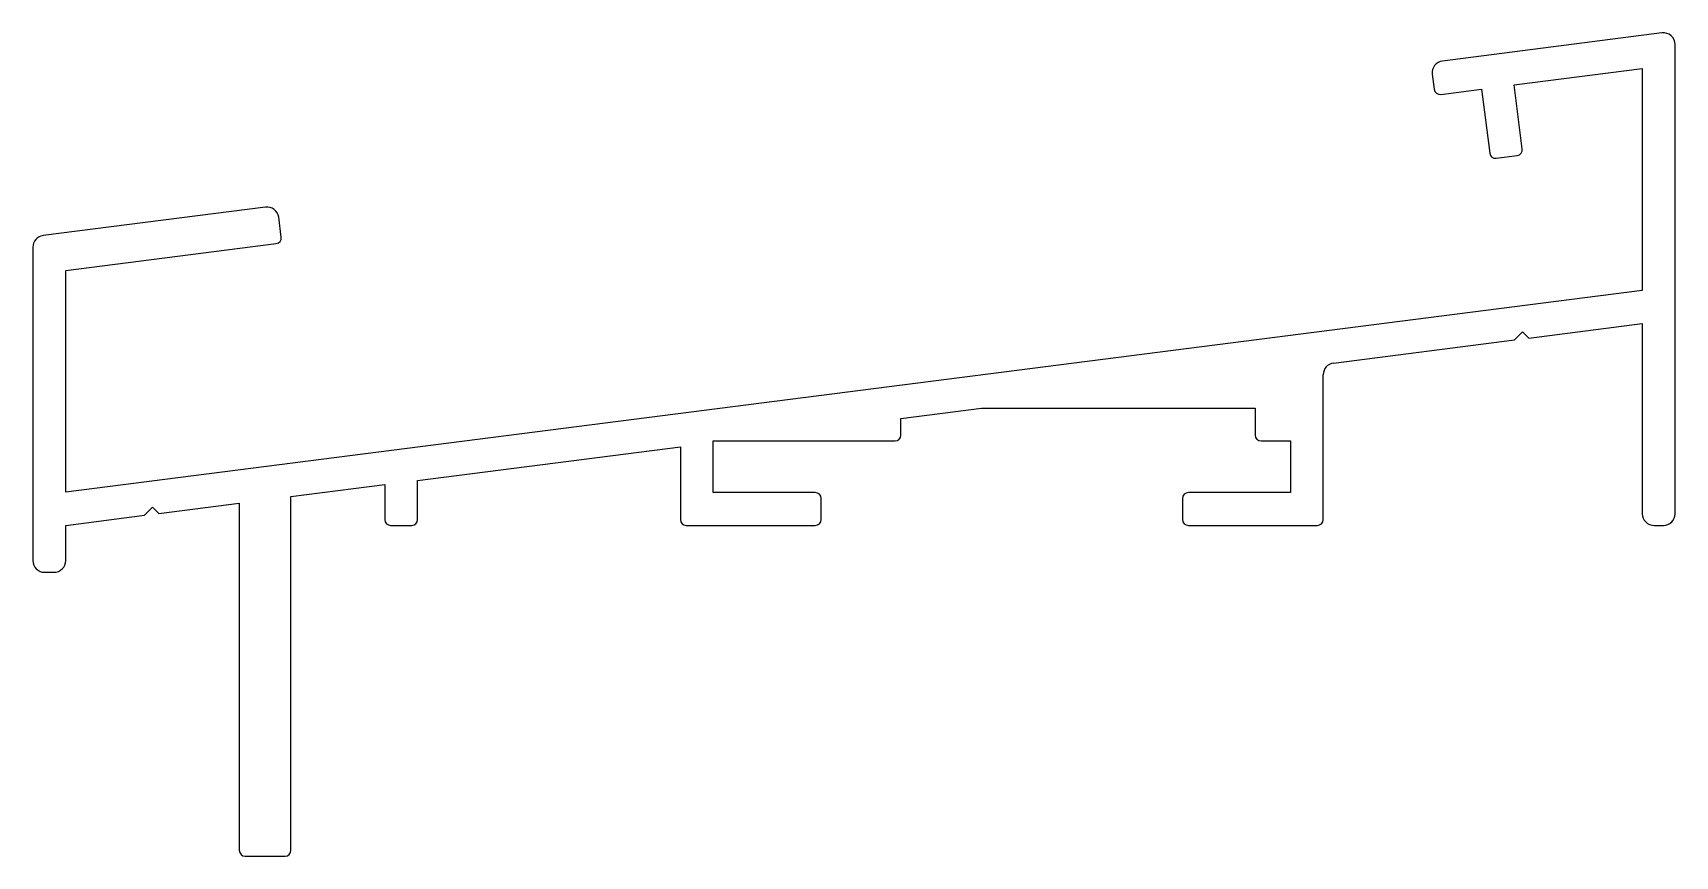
# Model space of a CAD drawing. Extents: x 761.8 to 831.8, y 1917.8 to 1952.9.
import ezdxf

# ---------------------------------------------------------------- set-up
doc = ezdxf.new("R2010")
doc.units = 0
doc.layers.get('0').update_dxf_attribs({"linetype": 'CONTINUOUS'})

msp = doc.modelspace()

# ---------------------------------------------------------------- linework, layer by layer
for p, q in [((831.245, 1952.945), (821.89, 1951.746)), ((831.809, 1932.449), (831.809, 1952.449)), ((821.457, 1951.187), (821.54, 1950.542)), ((824.944, 1950.726), (830.409, 1951.426)), ((830.409, 1951.426), (830.409, 1941.969)), ((821.82, 1950.326), (823.555, 1950.548)), ((823.555, 1950.548), (823.905, 1947.82)), ((825.294, 1947.998), (824.944, 1950.726)), ((824.185, 1947.604), (825.077, 1947.718)), ((771.728, 1945.519), (762.245, 1944.305)), ((772.395, 1944.244), (772.287, 1945.087)), ((763.209, 1942.815), (772.179, 1943.964)), ((761.809, 1943.809), (761.809, 1930.449)), ((763.209, 1933.36), (763.209, 1942.815)), ((830.409, 1941.969), (763.209, 1933.36)), ((825.577, 1939.938), (830.409, 1940.557)), ((830.409, 1940.557), (830.409, 1932.449)), ((817.245, 1938.871), (824.961, 1939.859)), ((824.961, 1939.859), (825.309, 1940.207)), ((825.309, 1940.207), (825.577, 1939.938)), ((816.809, 1932.199), (816.809, 1938.375)), ((798.809, 1936.509), (802.24, 1936.949)), ((802.24, 1936.949), (813.909, 1936.949)), ((813.909, 1936.949), (813.909, 1935.799)), ((798.809, 1935.799), (798.809, 1936.509)), ((790.809, 1933.349), (790.809, 1935.549)), ((790.809, 1935.549), (798.559, 1935.549)), ((814.159, 1935.549), (815.409, 1935.549)), ((815.409, 1935.549), (815.409, 1933.349)), ((778.209, 1933.87), (789.409, 1935.305)), ((789.409, 1935.305), (789.409, 1932.199)), ((772.809, 1933.178), (776.809, 1933.691)), ((776.809, 1933.691), (776.809, 1932.199)), ((778.209, 1932.199), (778.209, 1933.87)), ((766.565, 1932.379), (766.909, 1932.723)), ((766.909, 1932.723), (767.175, 1932.457)), ((767.175, 1932.457), (770.609, 1932.897)), ((770.609, 1932.897), (770.609, 1918.099)), ((772.809, 1918.099), (772.809, 1933.178)), ((795.159, 1933.349), (790.809, 1933.349)), ((795.409, 1932.199), (795.409, 1933.099)), ((810.809, 1933.099), (810.809, 1932.199)), ((815.409, 1933.349), (811.059, 1933.349)), ((763.209, 1931.949), (766.565, 1932.379)), ((763.209, 1930.449), (763.209, 1931.949)), ((777.059, 1931.949), (777.959, 1931.949)), ((789.659, 1931.949), (795.159, 1931.949)), ((811.059, 1931.949), (816.559, 1931.949)), ((830.909, 1931.949), (831.309, 1931.949)), ((762.309, 1929.949), (762.709, 1929.949)), ((770.859, 1917.849), (772.559, 1917.849))]:
    msp.add_line(p, q)
for centre, radius, start, end in [((831.309, 1952.449), 0.5, 0, 97.3), ((821.953, 1951.25), 0.5, 97.3, 187.3), ((821.788, 1950.574), 0.25, 187.3, 277.3), ((824.153, 1947.852), 0.25, 187.3, 277.3), ((825.046, 1947.966), 0.25, 277.3, 7.3), ((771.791, 1945.023), 0.5, 7.3, 97.3), ((762.309, 1943.809), 0.5, 97.3, 180), ((772.147, 1944.212), 0.25, 277.3, 7.3), ((817.309, 1938.375), 0.5, 97.3, 180), ((798.559, 1935.799), 0.25, 270, 0), ((814.159, 1935.799), 0.25, 180, 270), ((795.159, 1933.099), 0.25, 0, 90), ((811.059, 1933.099), 0.25, 90, 180), ((777.059, 1932.199), 0.25, 180, 270), ((777.959, 1932.199), 0.25, 270, 0), ((789.659, 1932.199), 0.25, 180, 270), ((795.159, 1932.199), 0.25, 270, 0), ((811.059, 1932.199), 0.25, 180, 270), ((816.559, 1932.199), 0.25, 270, 0), ((830.909, 1932.449), 0.5, 180, 270), ((831.309, 1932.449), 0.5, 270, 360), ((762.309, 1930.449), 0.5, 180, 270), ((762.709, 1930.449), 0.5, 270, 0), ((770.859, 1918.099), 0.25, 180, 270), ((772.559, 1918.099), 0.25, 270, 0)]:
    msp.add_arc(centre, radius, start, end)

doc.saveas('drawing.dxf')
